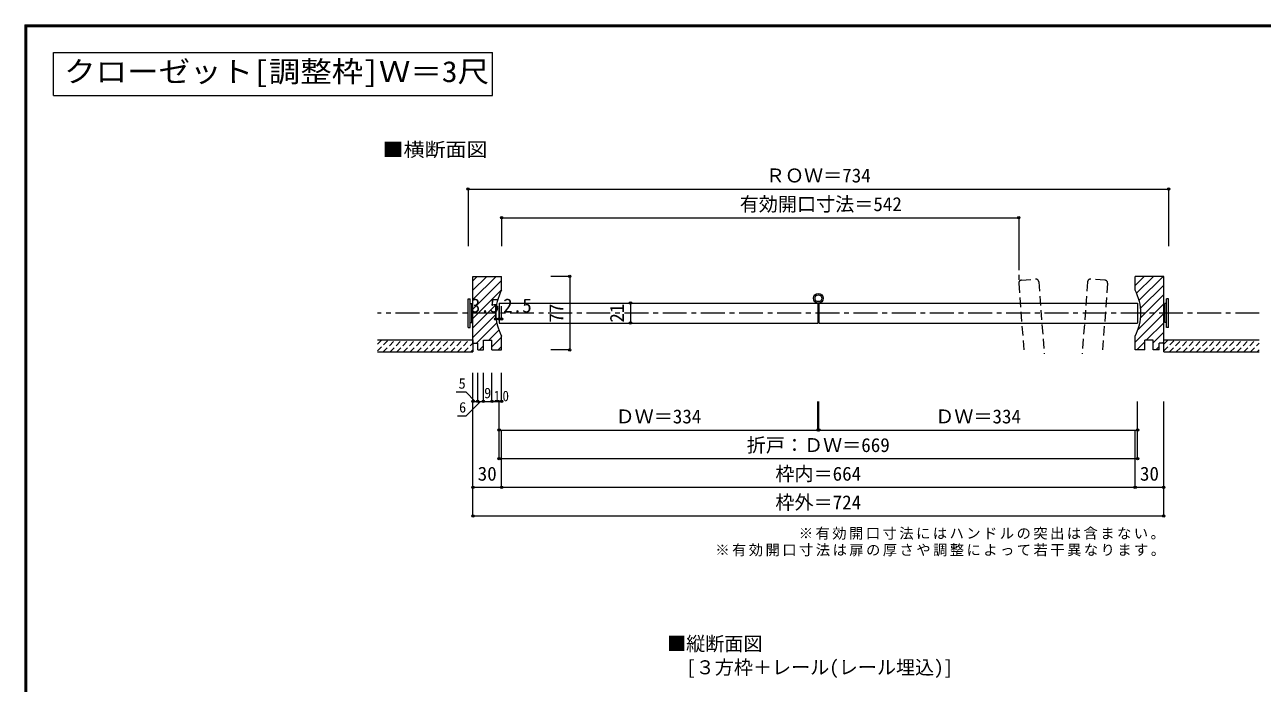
# Model space of a CAD drawing. Units: millimetres, scale not verified. Extents: x -973 to 977, y -701 to 696.
# Drawn here: x -973 to 323, y 6 to 696 of the extents above; entities that cross this region are included whole.
import ezdxf
from ezdxf.enums import TextEntityAlignment as Align

# ---------------------------------------------------------------- set-up
doc = ezdxf.new("R2010")
doc.units = ezdxf.units.MM
doc.header["$LTSCALE"] = 5
doc.header["$PDMODE"] = 32
doc.header["$PDSIZE"] = 2.5
for name, pattern in [('CHAIN1', [8, 5, -1, 1, -1]), ('DASHED1', [1.8, 1.2, -0.6]), ('DASHED2', [3, 2, -1])]:
    doc.linetypes.add(name, pattern=pattern)
for name, color, linetype, lineweight in [('0-0_補助線', 7, 'Continuous', 9), ('0-1_通り芯', 4, 'CHAIN1', 9), ('0-3_仕上げ', 2, 'Continuous', 9), ('0-4_枠', 3, 'Continuous', 9), ('0-6_扉', 6, 'Continuous', 9), ('0-7_金物', 7, 'Continuous', 9), ('0-A_文字', 3, 'Continuous', 9), ('0-B_寸法', 7, 'Continuous', 9), ('0-C_ハッチ', 4, 'Continuous', 9), ('F-1_枠', 6, 'Continuous', 9)]:
    doc.layers.add(name, color=color, linetype=linetype, lineweight=lineweight)
doc.styles.add('ＭＳ ゴシック', font='')
doc.styles.get('ＭＳ ゴシック').set_extended_font_data('MS Gothic')

msp = doc.modelspace()

# ---------------------------------------------------------------- linework, layer by layer
at = {"layer": '0-0_補助線', "color": 4}
for p, q in [((-479.715, 387.393), (-479.715, 400.948)), ((-476.215, 387.393), (-476.215, 400.948)), ((-473.715, 387.393), (-473.715, 400.948)), ((-476.215, 387.393), (-479.715, 387.393)), ((-473.715, 387.393), (-476.215, 387.393))]:
    msp.add_line(p, q, dxfattribs=at)
at = {"layer": '0-0_補助線'}
for p in [(-479.715, 387.393), (-476.215, 387.393), (-473.715, 387.393)]:
    msp.add_point(p, dxfattribs=at)
at = {"layer": '0-1_通り芯'}
for p, q in [((68.285, 463.658), (68.285, 424.921)), ((320.285, 393.658), (-603.715, 393.658))]:
    msp.add_line(p, q, dxfattribs=at)
at = {"layer": '0-3_仕上げ'}
for p, q in [((-603.715, 365.658), (-503.715, 365.658)), ((-503.715, 365.658), (-503.715, 353.158)), ((220.285, 365.658), (320.285, 365.658)), ((220.285, 353.158), (220.285, 365.658)), ((-603.715, 353.158), (-503.715, 353.158)), ((220.285, 353.158), (320.285, 353.158))]:
    msp.add_line(p, q, dxfattribs=at)
at = {"layer": '0-4_枠'}
for p, q in [((-503.715, 362.158), (-503.715, 432.158)), ((-503.715, 432.158), (-473.715, 432.158)), ((-473.715, 417.658), (-473.715, 432.158)), ((190.285, 417.658), (190.285, 432.158)), ((220.285, 432.158), (190.285, 432.158)), ((220.285, 362.158), (220.285, 432.158)), ((-492.715, 365.158), (-483.715, 365.158)), ((-492.715, 355.158), (-492.715, 365.158)), ((-483.715, 355.158), (-483.715, 365.158)), ((209.285, 365.158), (200.285, 365.158)), ((200.285, 355.158), (200.285, 365.158)), ((209.285, 355.158), (209.285, 365.158)), ((-503.715, 362.158), (-498.715, 362.158)), ((-498.715, 355.158), (-498.715, 362.158)), ((-498.715, 355.158), (-492.715, 355.158)), ((215.285, 355.158), (209.285, 355.158)), ((220.285, 362.158), (215.285, 362.158)), ((215.285, 355.158), (215.285, 362.158))]:
    msp.add_line(p, q, dxfattribs=at)
for points in [[(-483.715, 355.158), (-481.146, 355.158), (-473.715, 355.158), (-473.715, 369.658)], [(200.285, 355.158), (197.716, 355.158), (190.285, 355.158), (190.285, 369.658)]]:
    msp.add_lwpolyline(points, dxfattribs=at)
for centre, start, end in [((-428.715, 393.658), 151.92751, 208.07249), ((145.285, 393.658), 331.92751, 28.07249)]:
    msp.add_arc(centre, 51, start, end, dxfattribs=at)
at = {"layer": '0-6_扉', "color": 2, "linetype": 'DASHED2'}
for p, q in [((71.049, 428.14), (86.006, 429.277)), ((158.622, 428.14), (143.665, 429.277)), ((68.285, 424.921), (73.891, 351.158)), ((89.225, 426.513), (94.951, 351.158)), ((140.446, 426.513), (134.719, 351.158)), ((161.386, 424.921), (155.78, 351.158))]:
    msp.add_line(p, q, dxfattribs=at)
at = {"layer": '0-6_扉'}
for p, q in [((-476.215, 404.158), (-142.215, 404.158)), ((-476.215, 404.158), (-476.215, 383.158)), ((-142.215, 404.158), (-142.215, 383.158)), ((-141.215, 404.158), (192.785, 404.158)), ((-141.215, 404.158), (-141.215, 383.158)), ((192.785, 404.158), (192.785, 383.158)), ((-476.215, 383.158), (-142.215, 383.158)), ((-141.215, 383.158), (192.785, 383.158))]:
    msp.add_line(p, q, dxfattribs=at)
at = {"layer": '0-6_扉', "color": 2, "linetype": 'DASHED2'}
for centre, start, end in [((71.276, 425.149), 94.34602, 184.34602), ((86.233, 426.285), 4.34602, 94.34602), ((143.438, 426.285), 85.65398, 175.65398), ((158.395, 425.149), 355.65398, 85.65398)]:
    msp.add_arc(centre, 3, start, end, dxfattribs=at)
at = {"layer": '0-7_金物'}
for p, q in [((-508.715, 408.658), (-506.715, 408.658)), ((-508.715, 378.658), (-508.715, 408.658)), ((-506.715, 378.658), (-506.715, 408.658)), ((-506.715, 403.657), (-504.715, 403.657)), ((-504.715, 383.658), (-504.715, 403.657)), ((-504.715, 402.658), (-503.715, 402.658)), ((221.285, 402.658), (220.285, 402.658)), ((223.285, 403.657), (221.285, 403.657)), ((221.285, 383.658), (221.285, 403.657)), ((223.285, 378.658), (223.285, 408.658)), ((225.285, 408.658), (223.285, 408.658)), ((225.285, 378.658), (225.285, 408.658)), ((-508.715, 378.658), (-506.715, 378.658)), ((-506.715, 383.658), (-504.715, 383.658)), ((-504.715, 384.658), (-503.715, 384.658)), ((221.285, 384.658), (220.285, 384.658)), ((223.285, 383.658), (221.285, 383.658)), ((225.285, 378.658), (223.285, 378.658))]:
    msp.add_line(p, q, dxfattribs=at)
for radius in [5, 3.5]:
    msp.add_circle((-141.715, 409.158), radius, dxfattribs=at)
at = {"layer": '0-A_文字'}
for p, q in [((-943.333, 666.667), (-483.333, 666.667)), ((-943.333, 621.667), (-943.333, 666.667)), ((-483.333, 621.667), (-483.333, 666.667)), ((-943.333, 621.667), (-483.333, 621.667))]:
    msp.add_line(p, q, dxfattribs=at)
at = {"layer": '0-B_寸法', "color": 4}
for p, q in [((-508.715, 523.658), (225.285, 523.658)), ((-508.715, 523.658), (-508.715, 463.658)), ((225.285, 523.658), (225.285, 463.658)), ((-473.715, 493.658), (-473.715, 463.658)), ((-473.715, 493.658), (68.285, 493.658)), ((68.285, 493.658), (68.285, 463.658)), ((-402.182, 432.158), (-421.977, 432.158)), ((-402.182, 432.158), (-402.182, 355.158)), ((-338.58, 404.158), (-338.58, 383.158)), ((-402.182, 355.158), (-421.977, 355.158)), ((-503.715, 301.158), (-503.715, 331.158)), ((-498.715, 301.158), (-498.715, 331.158)), ((-492.715, 301.158), (-492.715, 331.158)), ((-483.715, 301.158), (-483.715, 331.158)), ((-473.715, 301.158), (-473.715, 331.158)), ((-521.29, 311.158), (-511.215, 311.158)), ((-501.215, 301.158), (-511.215, 311.158)), ((-495.715, 301.158), (-510.715, 286.158)), ((-503.715, 301.158), (-473.715, 301.158)), ((-503.715, 211.158), (-503.715, 301.158)), ((-476.215, 271.158), (-476.215, 301.158)), ((-142.215, 271.158), (-142.215, 301.158)), ((-141.215, 271.158), (-141.215, 301.158)), ((192.785, 271.158), (192.785, 301.158)), ((220.285, 211.158), (220.285, 301.158)), ((-519.923, 286.158), (-510.715, 286.158)), ((-476.215, 271.158), (-142.215, 271.158)), ((-476.215, 241.158), (-476.215, 271.158)), ((-473.715, 211.158), (-473.715, 271.158)), ((-141.215, 271.158), (192.785, 271.158)), ((190.285, 211.158), (190.285, 271.158)), ((192.785, 241.158), (192.785, 271.158)), ((-476.215, 241.158), (192.785, 241.158)), ((-503.715, 211.158), (-473.715, 211.158)), ((-503.715, 181.158), (-503.715, 211.158)), ((-473.715, 211.158), (190.285, 211.158)), ((190.285, 211.158), (220.285, 211.158)), ((220.285, 181.158), (220.285, 211.158)), ((-503.715, 181.158), (220.285, 181.158))]:
    msp.add_line(p, q, dxfattribs=at)
at = {"layer": '0-B_寸法'}
for p in [(-508.715, 523.658), (225.285, 523.658), (-473.715, 493.658), (68.285, 493.658), (-402.182, 432.158), (-338.58, 404.158), (-338.58, 383.158), (-402.182, 355.158), (-503.715, 301.158), (-498.715, 301.158), (-492.715, 301.158), (-483.715, 301.158), (-473.715, 301.158), (-476.215, 271.158), (-142.215, 271.158), (-141.215, 271.158), (192.785, 271.158), (-476.215, 241.158), (192.785, 241.158), (-503.715, 211.158), (-473.715, 211.158), (190.285, 211.158), (220.285, 211.158), (-503.715, 181.158), (220.285, 181.158)]:
    msp.add_point(p, dxfattribs=at)
at = {"layer": '0-C_ハッチ'}
for p, q in [((-503.715, 427.576), (-499.133, 432.158)), ((-503.715, 407.777), (-479.334, 432.158)), ((-503.715, 417.676), (-489.234, 432.158)), ((190.285, 422.749), (199.694, 432.158)), ((191.864, 414.428), (209.593, 432.158)), ((194.471, 407.137), (219.493, 432.158)), ((-503.715, 397.877), (-473.715, 427.877)), ((-503.715, 387.978), (-473.715, 417.978)), ((196.026, 398.791), (220.285, 423.05)), ((-503.715, 378.078), (-478.865, 402.928)), ((193.187, 376.154), (220.285, 403.251)), ((196.065, 388.932), (220.285, 413.151)), ((-503.715, 368.179), (-479.694, 392.2)), ((190.285, 363.352), (220.285, 393.352)), ((-499.837, 362.158), (-478.659, 383.335)), ((201.99, 365.158), (220.285, 383.452)), ((-486.937, 365.158), (-476.434, 375.661)), ((-483.715, 358.48), (-473.715, 368.48)), ((191.99, 355.158), (200.285, 363.452)), ((209.285, 362.553), (220.285, 373.553)), ((218.789, 362.158), (220.285, 363.653)), ((-496.937, 355.158), (-492.715, 359.38)), ((-477.138, 355.158), (-473.715, 358.581)), ((211.789, 355.158), (215.285, 358.653))]:
    msp.add_line(p, q, dxfattribs=at)
at = {"layer": '0-C_ハッチ', "linetype": 'DASHED1'}
for p, q in [((-603.715, 354.156), (-592.213, 365.658)), ((-603.715, 361.227), (-599.284, 365.658)), ((-597.642, 353.158), (-585.142, 365.658)), ((-590.571, 353.158), (-578.071, 365.658)), ((-583.5, 353.158), (-571, 365.658)), ((-576.429, 353.158), (-563.929, 365.658)), ((-569.358, 353.158), (-556.858, 365.658)), ((-562.287, 353.158), (-549.787, 365.658)), ((-555.216, 353.158), (-542.716, 365.658)), ((-548.145, 353.158), (-535.645, 365.658)), ((-541.074, 353.158), (-528.574, 365.658)), ((-534.003, 353.158), (-521.503, 365.658)), ((-526.932, 353.158), (-514.432, 365.658)), ((-519.86, 353.158), (-507.36, 365.658)), ((220.285, 354.156), (231.787, 365.658)), ((220.285, 361.227), (224.716, 365.658)), ((226.358, 353.158), (238.858, 365.658)), ((233.429, 353.158), (245.929, 365.658)), ((240.5, 353.158), (253, 365.658)), ((247.571, 353.158), (260.071, 365.658)), ((254.642, 353.158), (267.142, 365.658)), ((261.713, 353.158), (274.213, 365.658)), ((268.784, 353.158), (281.284, 365.658)), ((275.855, 353.158), (288.355, 365.658)), ((282.926, 353.158), (295.426, 365.658)), ((289.997, 353.158), (302.497, 365.658)), ((297.068, 353.158), (309.568, 365.658)), ((304.139, 353.158), (316.639, 365.658)), ((-512.789, 353.158), (-503.715, 362.232)), ((-505.718, 353.158), (-503.715, 355.161)), ((311.211, 353.158), (320.285, 362.232)), ((318.282, 353.158), (320.285, 355.161))]:
    msp.add_line(p, q, dxfattribs=at)
at = {"layer": 'F-1_枠'}
for p, q in [((-973.347, 695.833), (-973.347, -700.833)), ((-973.347, 695.833), (976.653, 695.833)), ((-973.347, 695), (976.653, 695)), ((-973.347, 694.167), (976.653, 694.167)), ((-972.514, 695.833), (-972.514, -700.833)), ((-971.68, 695.833), (-971.68, -700.833))]:
    msp.add_line(p, q, dxfattribs=at)

# ---------------------------------------------------------------- texts
at = {"layer": '0-0_補助線', "style": 'ＭＳ ゴシック'}
for s, p in [('3.5', (-505.949, 389.893)), ('2.5', (-471.984, 389.893))]:
    msp.add_text(s, height=14.66, dxfattribs=at).set_placement(p, align=Align.BOTTOM_LEFT)
at = {"layer": '0-A_文字', "style": 'ＭＳ ゴシック', "width": 1.1}
msp.add_text('クローゼット[調整枠]Ｗ＝3尺', height=21.99, dxfattribs=at).set_placement((-932.083, 629.167), align=Align.BOTTOM_LEFT)
at = {"layer": '0-A_文字', "color": 7, "style": 'ＭＳ ゴシック', "width": 1.1}
msp.add_text('■横断面図', height=14.66, dxfattribs=at).set_placement((-598.371, 553.344), align=Align.BOTTOM_LEFT)
at = {"layer": '0-A_文字', "color": 7, "style": 'ＭＳ ゴシック'}
for s, p in [('■縦断面図', (-300.215, 35.515)), ('\u3000[３方枠＋レール(レール埋込)]', (-300.215, 10.761))]:
    msp.add_text(s, height=14.66, dxfattribs=at).set_placement(p, align=Align.BOTTOM_LEFT)
at = {"layer": '0-A_文字', "color": 7, "char_height": 11, "attachment_point": 7, "style": 'ＭＳ ゴシック'}
for s, insert in [('\\T1.17;※有効開口寸法にはハンドルの突出は含まない。', (-162.215, 156.158)), ('\\T1.17;※有効開口寸法は扉の厚さや調整によって若干異なります。', (-249.715, 138.658))]:
    msp.add_mtext(s, dxfattribs=dict(at, insert=insert))
at = {"layer": '0-B_寸法', "style": 'ＭＳ ゴシック'}
for s, height, p in [('ＲＯＷ＝734', 14.66, (-196.715, 526.158)), ('有効開口寸法＝542', 14.66, (-224.065, 496.158)), ('5', 11, (-518.715, 311.158)), ('9', 11, (-491.965, 301.158)), ('6', 11, (-518.215, 286.158)), ('ＤＷ＝334', 14.66, (-354.215, 273.658)), ('ＤＷ＝334', 14.66, (-19.215, 273.658)), ('折戸：ＤＷ＝669', 14.66, (-216.715, 243.658)), ('枠内＝664', 14.66, (-186.715, 213.658)), ('30', 14.66, (-498.715, 213.658)), ('30', 14.66, (195.285, 213.658)), ('枠外＝724', 14.66, (-186.715, 183.658))]:
    msp.add_text(s, height=height, dxfattribs=at).set_placement(p, align=Align.BOTTOM_LEFT)
for s, p in [('77', (-404.682, 383.658)), ('21', (-341.08, 383.658))]:
    msp.add_text(s, height=14.66, rotation=90, dxfattribs=at).set_placement(p, align=Align.BOTTOM_LEFT)
at = {"layer": '0-B_寸法', "insert": (-481.84, 301.158), "char_height": 11, "attachment_point": 7, "style": 'ＭＳ ゴシック'}
msp.add_mtext('\\T1.36;\\W0.9;10', dxfattribs=at)

doc.saveas('drawing.dxf')
